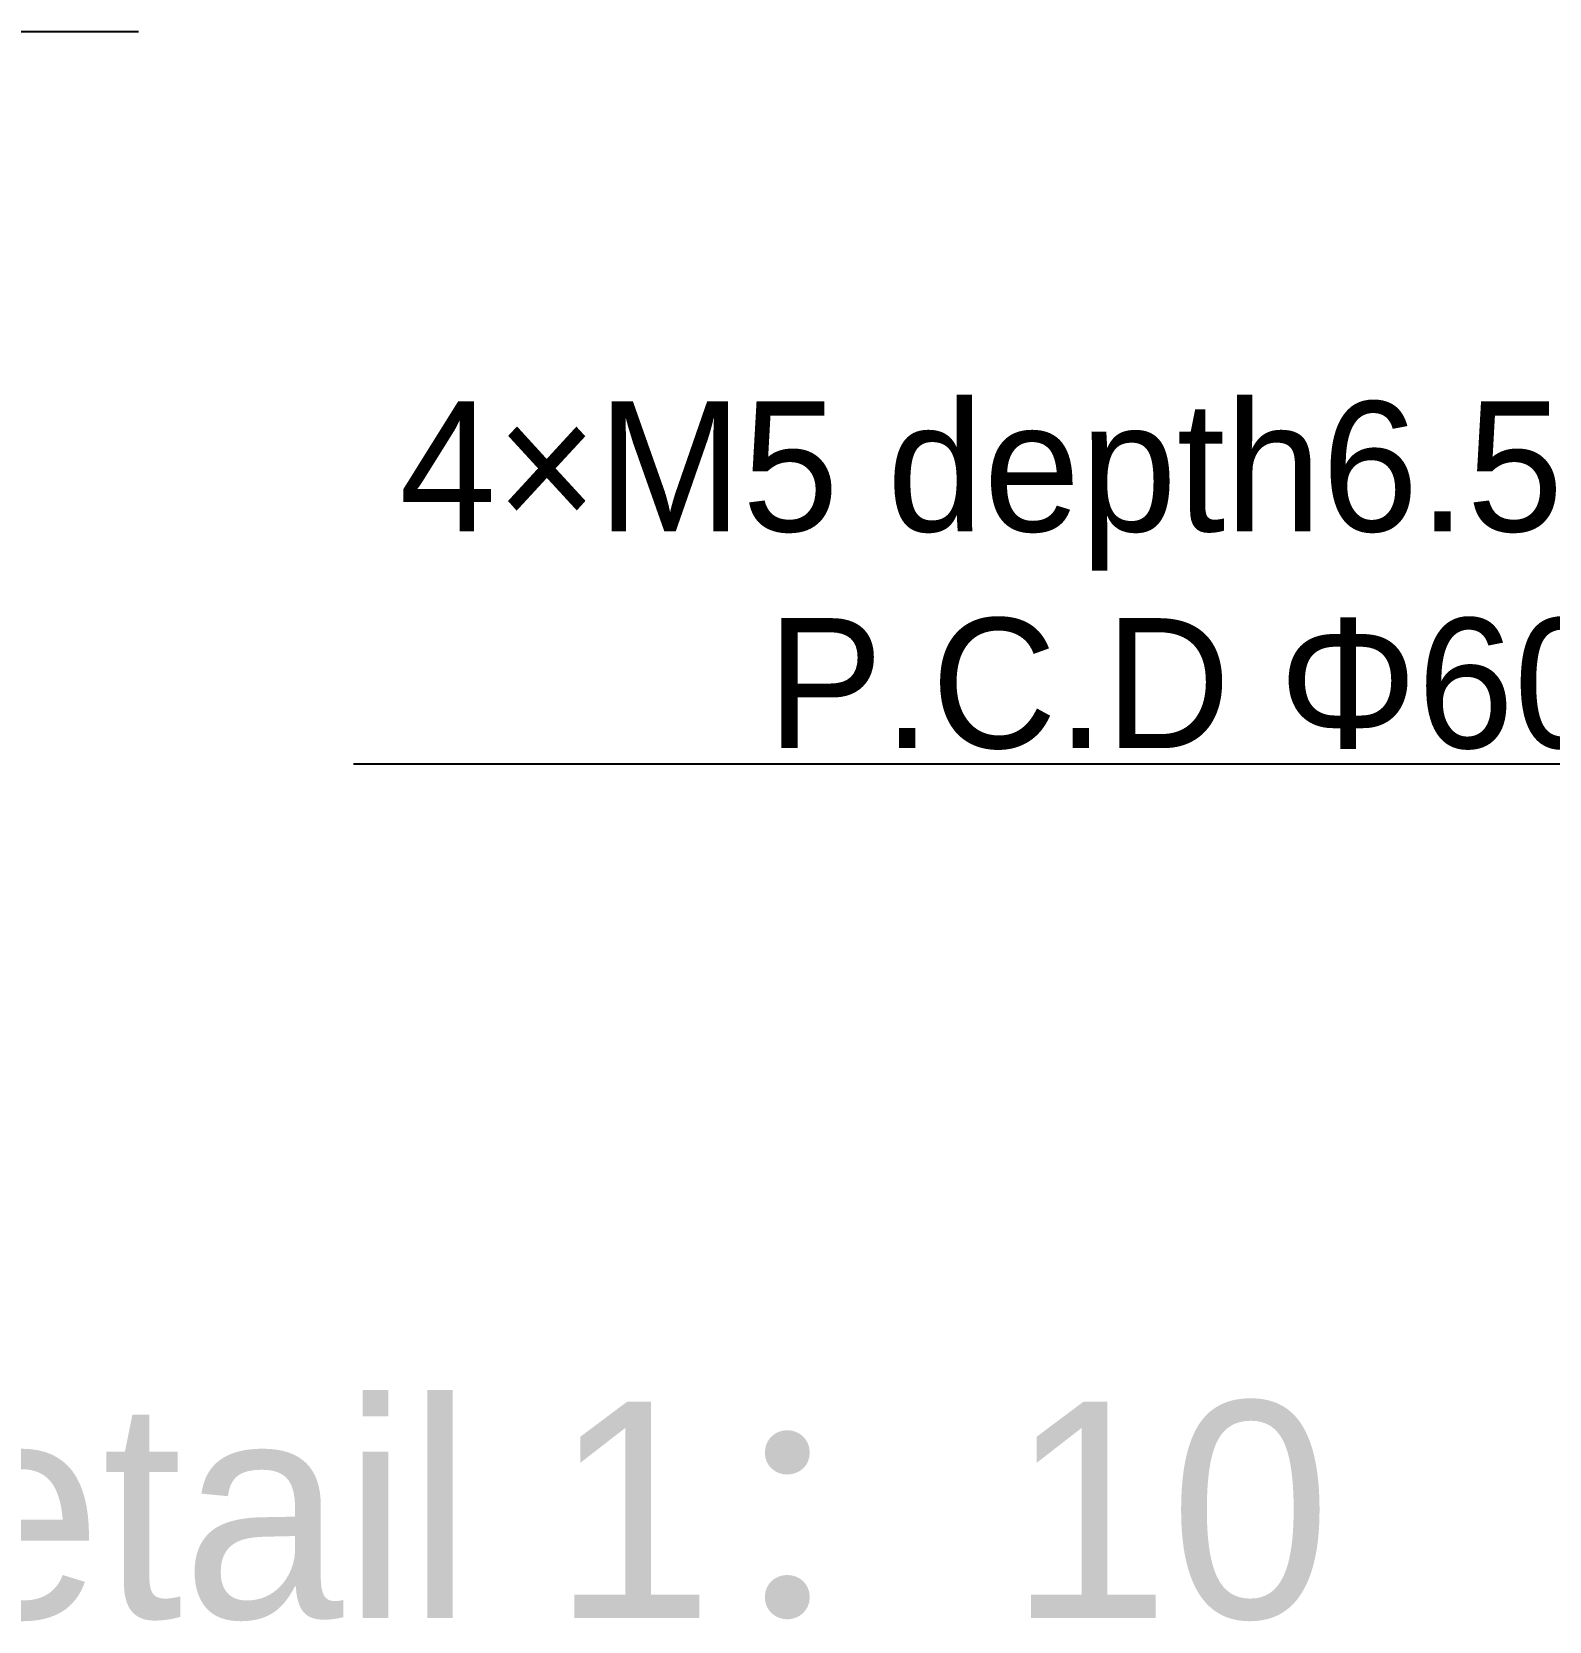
# Model space of a CAD drawing. Header units: millimetres. Extents: x 5828 to 6704, y 123 to 421.
# Drawn here: x 6375.46 to 6392.99, y 347.64 to 365.98 of the extents above; entities that cross this region are included whole.
import ezdxf
from ezdxf import colors
from ezdxf.entities.mleader import LeaderData, LeaderLine
from ezdxf.math import Vec2, Vec3

# ---------------------------------------------------------------- set-up
doc = ezdxf.new("R2010")
doc.units = ezdxf.units.MM
doc.linetypes.add('CENTER', pattern=[0.6, 0.375, -0.075, 0.075, -0.075])
for name, color, linetype in [('中心线', 7, 'Continuous'), ('外形图', 7, 'Continuous'), ('多重引线', 7, 'Continuous')]:
    doc.layers.add(name, color=color, linetype=linetype)
doc.styles.get("Standard").update_dxf_attribs({"font": 'msyh.ttc'})

msp = doc.modelspace()

# ---------------------------------------------------------------- linework, layer by layer
at = {"layer": '中心线', "linetype": 'CENTER', "ltscale": 5}
msp.add_line((6376.6977, 365.9796), (6359.4099, 365.9796), dxfattribs=at)

# ---------------------------------------------------------------- texts
at = {"layer": '外形图', "insert": (6371.9999, 350.1709), "char_height": 2.5, "width": 21.853135, "attachment_point": 1}
msp.add_mtext('{\\fAlibaba PuHuiTi 3.0 65 Medium|b0|i0|c134|p18;Detail 1：10}', dxfattribs=at)

# ---------------------------------------------------------------- leaders
at = {"layer": '多重引线'}
ml = msp.add_multileader_mtext('Standard', dxfattribs=at)
ml.set_content('\\pxqc;{\\fAlibaba PuHuiTi 3.0 65 Medium|b0|i0|c134|p18;4×M5 depth6.5 EQS\\PP.C.D \\C256;Φ60}')
ml.set_leader_properties()
ml.build(insert=Vec2(0, 0))
ml.multileader.update_dxf_attribs({"text_left_attachment_type": 5, "text_right_attachment_type": 5, "dogleg_length": 2.7778, "arrow_head_size": 1.25})
ctx = ml.context
ctx.base_point, ctx.char_height, ctx.arrow_head_size, ctx.landing_gap_size, ctx.plane_origin = Vec3(6378.412, 357.527), 1.5, 1.25, 0.5, Vec3(6405.8514, 368.1009)
ctx.left_attachment, ctx.right_attachment, ctx.text_align_type = 5, 5, 1
notes = []
notes.append((ctx, [(0, (1, 1, 0), (6402.014, 357.527), (-1, 0), 2.7778, [(0, [(6405.8514, 363.8582)], 0, [])])]))
ctx.mtext.insert, ctx.mtext.alignment, ctx.mtext.flow_direction = Vec3(6388.8241, 361.7128), 2, 5
for ctx, leaders in notes:
    for number, flags, end, landing, length, lines in leaders:
        leader = LeaderData()
        leader.index, (leader.has_last_leader_line, leader.has_dogleg_vector, leader.attachment_direction) = number, flags
        leader.last_leader_point, leader.dogleg_vector, leader.dogleg_length = Vec3(end), Vec3(landing), length
        for number, points, colour, breaks in lines:
            line = LeaderLine()
            line.index, line.vertices, line.color, line.breaks = number, Vec3.list(points), colors.encode_raw_color(colour), breaks
            leader.lines.append(line)
        ctx.leaders.append(leader)

doc.saveas('drawing.dxf')
